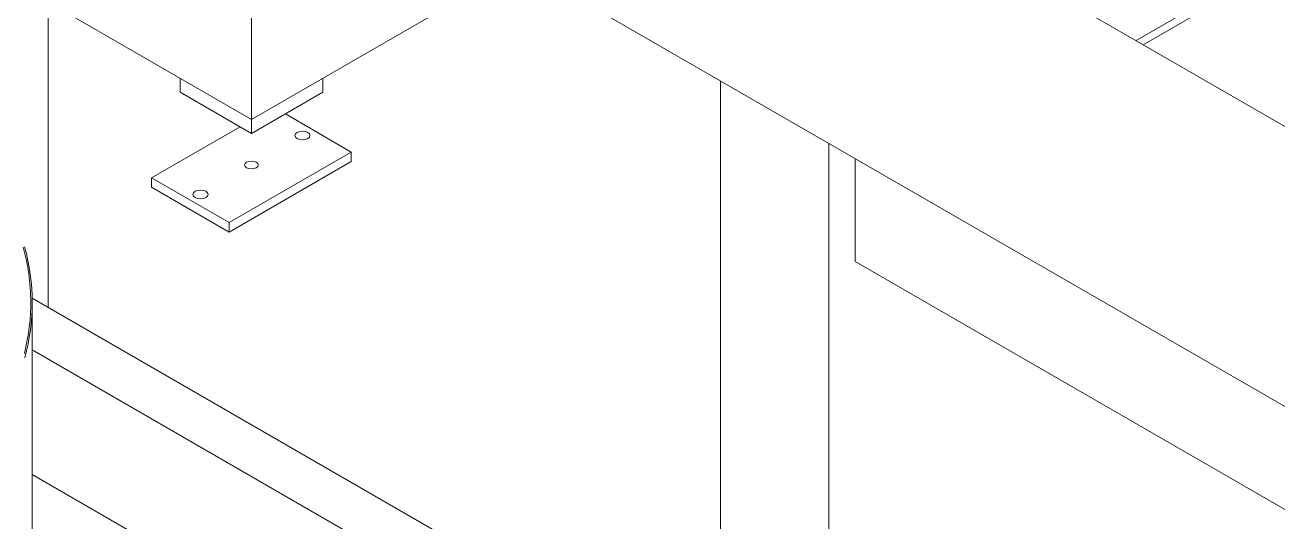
# Model space of a CAD drawing. Header units: millimetres. Extents: x -312439 to 477422, y -331570 to 212570.
# Drawn here: x 399935 to 400467, y 92776 to 92987 of the extents above; entities that cross this region are included whole.
import ezdxf

# ---------------------------------------------------------------- set-up
doc = ezdxf.new("R2010")
doc.units = ezdxf.units.MM

msp = doc.modelspace()

# ---------------------------------------------------------------- linework, layer by layer
at = {"color": 0, "linetype": 'Continuous', "lineweight": 0, "extrusion": (8.40036e-17, 0.816497, 0.57735)}
for p, q in [((399417.416, 93432.398), (401161.52, 92425.439)), ((399844.801, 93304.668), (400825.189, 92738.641)), ((399944.368, 93044.89), (399944.368, 92866.925)), ((400511.668, 93040.968), (400406.605, 92980.311)), ((400409.668, 92978.543), (400511.711, 93037.458)), ((400144.629, 93012.542), (400030.771, 92946.805)), ((400030.771, 92946.805), (399944.368, 92996.69)), ((400030.771, 92996.812), (400030.771, 92946.805)), ((400000.459, 92958.354), (400000.459, 92964.306)), ((400061.088, 92958.354), (400061.088, 92964.309)), ((400230.085, 92963.204), (400230.085, 92730.74)), ((400000.459, 92958.354), (400030.774, 92940.852)), ((400030.774, 92940.852), (400061.088, 92958.354)), ((400030.774, 92940.852), (400030.774, 92946.807)), ((400045.141, 92949.147), (400073.182, 92932.957)), ((399988.301, 92921.956), (400025.902, 92943.665)), ((400276.019, 92936.684), (400276.019, 92721.85)), ((400073.182, 92932.957), (400021.214, 92902.953)), ((400073.182, 92928.957), (400073.182, 92932.957)), ((400287.284, 92886.417), (400287.284, 92930.179)), ((400073.182, 92928.957), (400021.214, 92898.953)), ((399988.301, 92917.955), (399988.301, 92921.956)), ((400021.214, 92902.953), (399988.301, 92921.956)), ((400021.214, 92898.953), (399988.301, 92917.955)), ((400021.214, 92898.953), (400021.214, 92902.953)), ((400287.284, 92886.417), (400474.795, 92778.158)), ((400173.304, 92734.748), (399937.569, 92870.85)), ((399937.589, 92728.237), (399937.589, 92868.977)), ((399937.589, 92848.836), (400128.902, 92738.381)), ((400056.199, 92727.35), (399937.589, 92795.829))]:
    msp.add_line(p, q, dxfattribs=at)
at = {"color": 0, "linetype": 'Continuous', "lineweight": 0}
for centre, major_axis in [((400052.394, 92939.958), (3.215, 0)), ((400030.741, 92927.457), (2.909, 0)), ((400009.088, 92914.955), (3.215, 0))]:
    msp.add_ellipse(centre, major_axis=major_axis, ratio=0.5773503, dxfattribs=at)
for major_axis, start_param, end_param in [((-261.613, 0), 2.9976529, 3.2980059), ((-262.225, 0), 2.9856485, 3.2984345)]:
    msp.add_ellipse((399675.364, 92868.977), major_axis=major_axis, ratio=0.5773503, start_param=start_param, end_param=end_param, dxfattribs=at)

doc.saveas('drawing.dxf')
